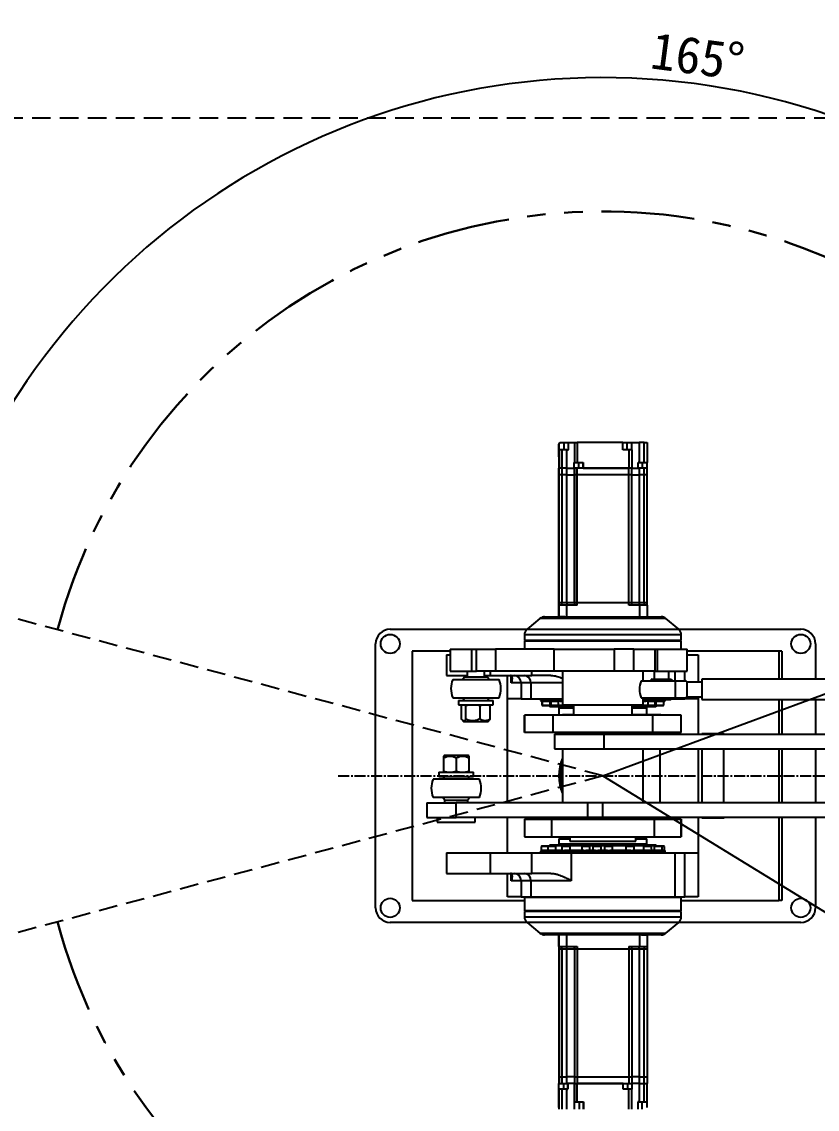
# Model space of a CAD drawing. Header units: millimetres. Extents: x 415 to 2018, y 500 to 823.
# Drawn here: x 504.7 to 558.9, y 537.7 to 611.9 of the extents above; entities that cross this region are included whole.
import ezdxf

# ---------------------------------------------------------------- set-up
doc = ezdxf.new("R2010")
doc.units = ezdxf.units.MM
doc.header["$PDSIZE"] = -1
for name, pattern in [('CENTER2', [1.125, 0.75, -0.125, 0.125, -0.125]), ('HIDDEN', [1.905, 1.27, -0.635]), ('PHANTOM', [12.7, 6.35, -1.27, 1.27, -1.27, 1.27, -1.27])]:
    doc.linetypes.add(name, pattern=pattern)
doc.layers.get('Defpoints').update_dxf_attribs({"lineweight": 18})
doc.dimstyles.new('ISO-25', dxfattribs={"dimtxt": 2.5, "dimasz": 2.5, "dimexe": 1.25, "dimexo": 0.625, "dimtad": 1, "dimtoh": 1, "dimlfac": 10, "dimtxsty": 'Standard', "dimcen": 2.5, "dimadec": 0, "dimazin": 0, "dimtfac": 1, "dimtmove": 0, "dimatfit": 3, "dimfxl": 1, "dimarcsym": 0})

# ---------------------------------------------------------------- blocks, each defined once
blk = doc.blocks.new('*X13')
at = {"color": 0, "linetype": 'CENTER2'}
blk.add_line((-38.082, 0), (20.119, 0), dxfattribs=at)
blk = doc.blocks.new('*D58')
at = {"color": 0, "lineweight": -2}
for p, q in [((642.529, 596.751), (625.722, 590.537)), ((652.946, 596.751), (642.529, 596.751)), ((623.377, 589.67), (625.722, 590.537)), ((544.308, 560.437), (623.377, 589.67)), ((621.033, 588.803), (618.688, 587.936))]:
    blk.add_line(p, q, dxfattribs=at)
at = {"color": 0}
blk.add_solid([(620.888, 589.194), (621.177, 588.413), (623.377, 589.67)], dxfattribs=at)
at = {"layer": 'Defpoints', "color": 0}
for p in [(623.377, 589.67), (544.308, 560.437)]:
    blk.add_point(p, dxfattribs=at)
at = {"color": 0, "insert": (648.362, 598.626), "char_height": 2.5, "attachment_point": 5}
blk.add_mtext('\\A1;R843', dxfattribs=at)
blk = doc.blocks.new('*D59')
at = {"color": 0, "lineweight": -2}
for p, q in [((544.308, 560.437), (577.126, 540.307)), ((574.995, 541.614), (572.864, 542.921)), ((577.126, 540.307), (579.257, 538.999)), ((601.051, 525.632), (579.257, 538.999)), ((611.467, 525.632), (601.051, 525.632))]:
    blk.add_line(p, q, dxfattribs=at)
at = {"color": 0}
blk.add_solid([(575.213, 541.969), (574.778, 541.259), (577.126, 540.307)], dxfattribs=at)
at = {"layer": 'Defpoints', "color": 0}
for p in [(544.308, 560.437), (577.126, 540.307)]:
    blk.add_point(p, dxfattribs=at)
at = {"color": 0, "insert": (606.884, 527.507), "char_height": 2.5, "attachment_point": 5}
blk.add_mtext('\\A1;R385', dxfattribs=at)
blk = doc.blocks.new('*D29')
at = {"color": 0, "lineweight": -2}
blk.add_line((585.085, 560.437), (593.18, 560.437), dxfattribs=at)
blk.add_arc((544.308, 560.437), 47.621, 3.00825, 161.99175, dxfattribs=at)
at = {"color": 0}
for points in [[(499.42, 575.041), (498.621, 575.277), (498.31, 572.762)], [(592.28, 562.947), (591.447, 562.925), (591.93, 560.437)]]:
    blk.add_solid(points, dxfattribs=at)
at = {"layer": 'Defpoints', "color": 0}
for p in [(571.623, 599.446), (459.536, 583.152), (526.258, 560.437), (544.308, 560.437), (584.46, 560.437)]:
    blk.add_point(p, dxfattribs=at)
at = {"color": 0, "insert": (550.769, 609.509), "char_height": 2.5, "width": 11.27525, "attachment_point": 5, "rotation": 352.5}
blk.add_mtext('\\A1;165°', dxfattribs=at)
blk = doc.blocks.new('*D30')
at = {"color": 0, "lineweight": -2}
blk.add_line((585.085, 560.437), (595.398, 560.437), dxfattribs=at)
blk.add_arc((544.308, 560.437), 49.839, 197.87432, 357.12568, dxfattribs=at)
at = {"color": 0}
for points in [[(593.669, 557.948), (594.502, 557.927), (594.148, 560.437)], [(496.475, 545.022), (497.274, 545.258), (496.167, 547.538)]]:
    blk.add_solid(points, dxfattribs=at)
at = {"layer": 'Defpoints', "color": 0}
for p in [(526.258, 560.437), (544.308, 560.437), (584.46, 560.437), (459.536, 537.722), (527.262, 513.603)]:
    blk.add_point(p, dxfattribs=at)
at = {"color": 0, "insert": (550.569, 512.883), "char_height": 2.5, "width": 11.27525, "attachment_point": 5, "rotation": 7.5}
blk.add_mtext('\\A1;165°', dxfattribs=at)

msp = doc.modelspace()

# ---------------------------------------------------------------- linework, layer by layer
at = {"linetype": 'HIDDEN'}
for p, q in [((463.4723, 605.3264), (634.9525, 605.3264)), ((544.3084, 560.4369), (459.5362, 583.1515)), ((544.3084, 560.4369), (459.5362, 537.7222))]:
    msp.add_line(p, q, dxfattribs=at)
at = {"color": 161, "linetype": 'Continuous', "lineweight": 25, "true_color": 0x67adff}
for p, q in [((541.2973, 583.0669), (541.2973, 581.8169)), ((541.2973, 583.0669), (541.2973, 581.8169)), ((541.3056, 583.0669), (541.2973, 583.0669)), ((541.3056, 582.1919), (541.3056, 583.0669)), ((541.3114, 583.0669), (541.3114, 582.1919)), ((541.317, 583.0669), (541.3114, 583.0669)), ((541.317, 582.6669), (541.317, 583.0669)), ((541.4114, 583.1669), (541.417, 583.1669)), ((541.417, 583.1669), (541.6524, 583.1669)), ((541.6524, 583.1669), (541.6524, 582.6669)), ((541.6524, 583.1669), (541.9543, 583.1669)), ((541.9543, 582.6669), (541.9543, 583.1669)), ((541.9543, 583.1669), (541.9565, 583.1669)), ((541.9565, 582.6669), (541.9565, 583.1669)), ((541.9565, 583.1669), (542.3641, 583.1669)), ((542.3641, 583.1669), (542.3641, 581.8169)), ((542.3641, 583.1669), (542.3662, 583.1669)), ((542.3662, 583.1669), (542.3662, 581.8169)), ((542.3662, 583.1669), (542.5675, 583.1669)), ((542.5675, 583.1669), (542.5675, 581.8169)), ((545.6602, 583.1669), (542.5675, 583.1669)), ((545.6602, 582.6669), (545.6602, 583.1669)), ((545.6602, 583.1669), (545.9562, 583.1669)), ((545.9562, 582.6669), (545.9562, 583.1669)), ((545.9562, 583.1669), (546.2926, 583.1669)), ((546.2926, 582.6669), (546.2926, 583.1669)), ((546.2926, 583.1669), (546.7808, 583.1669)), ((546.7808, 583.1669), (546.7808, 581.8169)), ((547.1208, 583.1669), (546.7808, 583.1669)), ((547.1208, 581.8169), (547.1208, 583.1669)), ((547.1208, 583.1669), (547.3195, 583.1669)), ((547.3195, 583.1669), (547.3195, 581.8169)), ((541.3197, 582.6669), (541.317, 582.6669)), ((541.3197, 582.6669), (541.3197, 581.4169)), ((541.5209, 582.6669), (541.3197, 582.6669)), ((541.5209, 582.6669), (541.5209, 581.4169)), ((541.8609, 582.6669), (541.5209, 582.6669)), ((541.8609, 581.4169), (541.8609, 582.6669)), ((541.8609, 582.6669), (541.9565, 582.6669)), ((546.0874, 582.6669), (545.6602, 582.6669)), ((546.0874, 582.6669), (546.0874, 581.4169)), ((546.2862, 582.6669), (546.0874, 582.6669)), ((546.2862, 582.6669), (546.2862, 581.4169)), ((546.2862, 582.6669), (546.2926, 582.6669)), ((541.2973, 581.8169), (541.2999, 581.8169)), ((541.2999, 581.8169), (541.2999, 581.4169)), ((541.3114, 582.1919), (541.3056, 582.1919)), ((542.3601, 581.4169), (542.3601, 581.8169)), ((542.3641, 581.8169), (542.3601, 581.8169)), ((542.3641, 581.8169), (542.3662, 581.8169)), ((542.3662, 581.8169), (542.5675, 581.8169)), ((542.5675, 581.8169), (542.9675, 581.8169)), ((542.6637, 581.4169), (542.6637, 581.8169)), ((542.9656, 581.4169), (542.9656, 581.8169)), ((542.9675, 581.8169), (542.9675, 581.4169)), ((546.7808, 581.8169), (546.7208, 581.8169)), ((546.7208, 581.4169), (546.7208, 581.8169)), ((546.7808, 581.8169), (547.1208, 581.8169)), ((547.017, 581.4169), (547.017, 581.8169)), ((547.1208, 581.8169), (547.3195, 581.8169)), ((547.317, 581.8169), (547.317, 581.4169)), ((541.2973, 580.9669), (541.2973, 581.4169)), ((541.3197, 581.4169), (541.2973, 581.4169)), ((541.2973, 572.2369), (541.2973, 580.9669)), ((541.3197, 580.9669), (541.2973, 580.9669)), ((541.2999, 581.4169), (541.3197, 581.4169)), ((541.3197, 580.9669), (541.3197, 581.4169)), ((541.5209, 581.4169), (541.3197, 581.4169)), ((541.3197, 572.2369), (541.3197, 580.9669)), ((541.5209, 580.9669), (541.3197, 580.9669)), ((541.5209, 581.4169), (541.5209, 580.9669)), ((541.8609, 581.4169), (541.5209, 581.4169)), ((541.5209, 580.9669), (541.5209, 572.2369)), ((541.8609, 580.9669), (541.5209, 580.9669)), ((541.8609, 580.9669), (541.8609, 581.4169)), ((541.8609, 581.4169), (542.3641, 581.4169)), ((541.8609, 581.4169), (542.3601, 581.4169)), ((541.8609, 572.2369), (541.8609, 580.9669)), ((541.8609, 580.9669), (542.3641, 580.9669)), ((542.3641, 581.4169), (542.3641, 580.9669)), ((542.3662, 581.4169), (542.3641, 581.4169)), ((542.3641, 580.9669), (542.3641, 572.2369)), ((542.3662, 580.9669), (542.3641, 580.9669)), ((542.3662, 580.9669), (542.3662, 581.4169)), ((542.5675, 581.4169), (542.3662, 581.4169)), ((542.3662, 572.2369), (542.3662, 580.9669)), ((542.5675, 580.9669), (542.3662, 580.9669)), ((542.5675, 580.9669), (542.5675, 581.4169)), ((546.0874, 581.4169), (542.5675, 581.4169)), ((542.5675, 572.2369), (542.5675, 580.9669)), ((546.0874, 580.9669), (542.5675, 580.9669)), ((542.9675, 581.4169), (546.0874, 581.4169)), ((546.0874, 580.9669), (546.0874, 581.4169)), ((546.2862, 581.4169), (546.0874, 581.4169)), ((546.0874, 572.2369), (546.0874, 580.9669)), ((546.2862, 580.9669), (546.0874, 580.9669)), ((546.2862, 580.9669), (546.2862, 581.4169)), ((546.2862, 581.4169), (546.7808, 581.4169)), ((546.2862, 581.4169), (546.7208, 581.4169)), ((546.2862, 572.2369), (546.2862, 580.9669)), ((546.2862, 580.9669), (546.7808, 580.9669)), ((546.7808, 581.4169), (546.7808, 580.9669)), ((547.1208, 581.4169), (546.7808, 581.4169)), ((546.7808, 580.9669), (546.7808, 572.2369)), ((547.1208, 580.9669), (546.7808, 580.9669)), ((547.1208, 580.9669), (547.1208, 581.4169)), ((547.3195, 581.4169), (547.1208, 581.4169)), ((547.1208, 572.2369), (547.1208, 580.9669)), ((547.3195, 580.9669), (547.1208, 580.9669)), ((547.3195, 580.9669), (547.3195, 581.4169)), ((547.3195, 572.2369), (547.3195, 580.9669)), ((541.2926, 572.0869), (541.2926, 571.2869)), ((541.2973, 572.0869), (541.2926, 572.0869)), ((541.3197, 572.2369), (541.2973, 572.2369)), ((541.2973, 572.0869), (541.2973, 572.2369)), ((541.5209, 572.2369), (541.3197, 572.2369)), ((541.3197, 572.0869), (541.3197, 572.2369)), ((541.3244, 572.0869), (541.3197, 572.0869)), ((541.3244, 571.2869), (541.3244, 572.0869)), ((541.8275, 572.0869), (541.3244, 572.0869)), ((541.8609, 572.2369), (541.5209, 572.2369)), ((541.5209, 572.0869), (541.5209, 572.2369)), ((541.8275, 572.0869), (541.8275, 571.2869)), ((542.5675, 572.0869), (541.8275, 572.0869)), ((542.3641, 572.2369), (541.8609, 572.2369)), ((541.8609, 572.2369), (541.8609, 572.0869)), ((542.3662, 572.2369), (542.3641, 572.2369)), ((542.3641, 572.2369), (542.3641, 572.0869)), ((542.5675, 572.2369), (542.3662, 572.2369)), ((542.3662, 572.2369), (542.3662, 572.0869)), ((546.0874, 572.2369), (542.5675, 572.2369)), ((542.5675, 572.0869), (542.5675, 572.2369)), ((546.2862, 572.2369), (546.0874, 572.2369)), ((546.0874, 572.0869), (546.0874, 572.2369)), ((546.8274, 572.0869), (546.0874, 572.0869)), ((546.7808, 572.2369), (546.2862, 572.2369)), ((546.2862, 572.0869), (546.2862, 572.2369)), ((547.1208, 572.2369), (546.7808, 572.2369)), ((546.7808, 572.2369), (546.7808, 572.0869)), ((546.8274, 571.2869), (546.8274, 572.0869)), ((547.3242, 572.0869), (546.8274, 572.0869)), ((547.3195, 572.2369), (547.1208, 572.2369)), ((547.1208, 572.2369), (547.1208, 572.0869)), ((547.3195, 572.0869), (547.3195, 572.2369)), ((547.3242, 572.0869), (547.3242, 571.2869)), ((540.0194, 571.171), (539.1383, 570.4368)), ((548.5975, 571.171), (540.0194, 571.171)), ((540.3395, 571.2869), (541.3382, 571.2869)), ((541.7138, 571.2869), (541.3382, 571.2869)), ((541.7138, 571.2869), (546.941, 571.2869)), ((546.941, 571.2869), (547.3119, 571.2869)), ((547.3119, 571.2869), (548.2764, 571.2869)), ((548.2764, 571.2869), (548.2774, 571.2869)), ((549.4785, 570.4368), (548.5975, 571.171)), ((529.8084, 570.4369), (539.1384, 570.4369)), ((539.1383, 570.4368), (549.4785, 570.4368)), ((549.4784, 570.4369), (557.8084, 570.4369)), ((538.9584, 570.0527), (538.9584, 569.6869)), ((549.6584, 570.0527), (538.9584, 570.0527)), ((539.0084, 569.6869), (538.9584, 569.6369)), ((538.9584, 569.6869), (549.657, 569.6869)), ((549.6584, 569.6369), (549.6084, 569.6869)), ((549.657, 569.6869), (549.6584, 569.6869)), ((549.6584, 569.6869), (549.6584, 570.0527)), ((528.8084, 551.4369), (528.8084, 569.4369)), ((531.3084, 568.9369), (531.3084, 551.9369)), ((533.8982, 568.9369), (531.3084, 568.9369)), ((533.8982, 569.0869), (533.8982, 567.5869)), ((533.8982, 569.0869), (535.3847, 569.0869)), ((535.3847, 567.5869), (535.3847, 569.0869)), ((535.3847, 569.0869), (535.6936, 569.0869)), ((535.6936, 567.5869), (535.6936, 569.0869)), ((535.6936, 569.0869), (536.9948, 569.0869)), ((536.9948, 569.0869), (536.9948, 567.5869)), ((540.9783, 569.0869), (536.9948, 569.0869)), ((538.9584, 569.6369), (538.9584, 569.0869)), ((538.9584, 569.6369), (549.5604, 569.6369)), ((540.9783, 567.5869), (540.9783, 569.0869)), ((540.9783, 569.0869), (545.0764, 569.0869)), ((545.0764, 569.0869), (545.0764, 567.5869)), ((546.4163, 569.0869), (545.0764, 569.0869)), ((546.4163, 567.5869), (546.4163, 569.0869)), ((546.4163, 569.0869), (547.8472, 569.0869)), ((547.8472, 569.0869), (547.8472, 567.5869)), ((547.8472, 569.0869), (548.0449, 569.0869)), ((548.0449, 567.5869), (548.0449, 569.0869)), ((548.0449, 569.0869), (550.0584, 569.0869)), ((549.5604, 569.6369), (549.6584, 569.6369)), ((549.6584, 569.0869), (549.6584, 569.6369)), ((550.0584, 567.5869), (550.0584, 569.0869)), ((556.3084, 568.9369), (550.0584, 568.9369)), ((556.5084, 568.9369), (556.3084, 568.9369)), ((556.3084, 568.9369), (556.3084, 567.0369)), ((556.5084, 568.9369), (556.5084, 567.0369)), ((558.8084, 569.4369), (558.8084, 567.0369)), ((533.6482, 568.6869), (533.6482, 567.2869)), ((533.6482, 568.6869), (533.8982, 568.6869)), ((550.0584, 568.6869), (550.8084, 568.6869)), ((550.8084, 568.6869), (550.8084, 566.8369)), ((533.8982, 567.5869), (535.3847, 567.5869)), ((535.0482, 567.5869), (535.0482, 567.1869)), ((535.3847, 567.5869), (535.6936, 567.5869)), ((536.9948, 567.5869), (535.6936, 567.5869)), ((536.2482, 567.1869), (536.2482, 567.5869)), ((536.6482, 567.2869), (536.6482, 567.5869)), ((540.9783, 567.5869), (536.9948, 567.5869)), ((539.4629, 567.2869), (539.4629, 567.5869)), ((545.0764, 567.5869), (540.9783, 567.5869)), ((541.5584, 567.5869), (541.5584, 565.2869)), ((546.4163, 567.5869), (545.0764, 567.5869)), ((547.8472, 567.5869), (546.4163, 567.5869)), ((547.0584, 566.9119), (547.0584, 567.5869)), ((547.8084, 567.5869), (547.8084, 567.0369)), ((547.8472, 567.5869), (548.0449, 567.5869)), ((548.0449, 567.5869), (550.0584, 567.5869)), ((548.8084, 567.0369), (548.8084, 567.5869)), ((549.2127, 567.5869), (549.2127, 566.9119)), ((549.8905, 566.9119), (549.8905, 567.5869)), ((533.6482, 567.2869), (535.0482, 567.2869)), ((534.0672, 567.0119), (537.2291, 567.0119)), ((534.8782, 567.1869), (536.4182, 567.1869)), ((536.2482, 567.2869), (536.6482, 567.2869)), ((536.6482, 567.2869), (539.4629, 567.2869)), ((537.8084, 565.6869), (537.8084, 567.2869)), ((538.0633, 566.7869), (538.0633, 567.2705)), ((538.7264, 566.7869), (538.0633, 566.7869)), ((539.4042, 566.7869), (538.7264, 566.7869)), ((538.7264, 566.7869), (538.7264, 565.6869)), ((539.4042, 566.7869), (539.4042, 565.6869)), ((541.5584, 566.7869), (539.4042, 566.7869)), ((540.7579, 567.2869), (539.4629, 567.2869)), ((546.923, 566.9119), (549.271, 566.9119)), ((547.6634, 567.0369), (548.9534, 567.0369)), ((549.271, 565.7619), (549.271, 566.9119)), ((550.0484, 566.8369), (549.9588, 566.9119)), ((551.0684, 566.8369), (550.0484, 566.8369)), ((550.0484, 565.8369), (550.0484, 566.8369)), ((586.0684, 567.0369), (551.0684, 567.0369)), ((551.0684, 567.0369), (551.0684, 566.4689)), ((551.0684, 566.4689), (551.0684, 565.6369)), ((534.0672, 565.7619), (537.2291, 565.7619)), ((534.4632, 565.5869), (534.4632, 565.2869)), ((534.4632, 565.5869), (534.8782, 565.5869)), ((534.4632, 565.2869), (536.8332, 565.2869)), ((534.674, 565.2283), (534.7433, 565.2829)), ((534.674, 564.3184), (534.674, 565.2283)), ((534.8782, 565.5869), (536.4182, 565.5869)), ((534.8856, 565.2869), (534.9599, 565.2283)), ((534.9599, 565.2283), (535.2133, 565.2869)), ((534.9599, 564.3184), (534.9599, 565.2283)), ((535.6808, 565.2869), (535.9341, 565.2283)), ((535.9341, 565.2283), (536.1131, 565.2869)), ((535.9341, 564.3184), (535.9341, 565.2283)), ((536.4182, 565.5869), (536.8332, 565.5869)), ((536.4434, 565.2869), (536.6224, 565.2283)), ((536.5532, 565.284), (536.5482, 565.2869)), ((536.6224, 565.2283), (536.5531, 565.2829)), ((536.6224, 564.3184), (536.6224, 565.2283)), ((536.8332, 565.2869), (536.8332, 565.5869)), ((537.8084, 558.5869), (537.8084, 565.6869)), ((538.7264, 565.6869), (537.8084, 565.6869)), ((538.7264, 565.6869), (539.4042, 565.6869)), ((539.4042, 565.6869), (541.5584, 565.6869)), ((540.0584, 565.6869), (540.0584, 565.5719)), ((540.0584, 565.5719), (540.0934, 565.5369)), ((540.0584, 565.5719), (541.5584, 565.5719)), ((540.0934, 565.5369), (540.1638, 565.5369)), ((540.1558, 565.5369), (540.1558, 565.2569)), ((540.1558, 565.2569), (540.1758, 565.2369)), ((540.1558, 565.2569), (540.163, 565.2569)), ((540.163, 565.5369), (540.163, 565.2569)), ((540.1941, 565.5369), (540.163, 565.5369)), ((540.163, 565.2569), (540.183, 565.2369)), ((540.163, 565.2569), (540.7079, 565.2569)), ((540.1758, 565.2369), (540.183, 565.2369)), ((540.183, 565.2369), (540.6883, 565.2369)), ((540.1941, 565.5369), (540.7728, 565.5369)), ((540.6584, 565.2369), (540.6584, 565.1869)), ((540.6883, 565.2369), (540.693, 565.2369)), ((540.693, 565.2369), (540.713, 565.2569)), ((540.7079, 565.2569), (540.713, 565.2569)), ((540.713, 565.2569), (540.713, 565.5369)), ((540.7594, 565.5169), (540.713, 565.5169)), ((540.7594, 565.5369), (540.7594, 565.2569)), ((540.7594, 565.2569), (540.7794, 565.2369)), ((540.7594, 565.2569), (541.2534, 565.2569)), ((540.8578, 565.5369), (540.7728, 565.5369)), ((540.7794, 565.2369), (541.2734, 565.2369)), ((540.8578, 565.5369), (541.2885, 565.5369)), ((541.2534, 565.5369), (541.2534, 565.2569)), ((541.2534, 565.2569), (541.2734, 565.2369)), ((541.2534, 565.2569), (541.7984, 565.2569)), ((541.2734, 565.2369), (541.7787, 565.2369)), ((541.3963, 565.5369), (541.2885, 565.5369)), ((541.3963, 565.5369), (541.5584, 565.5369)), ((541.5584, 565.2869), (547.0584, 565.2869)), ((541.7787, 565.2369), (541.7834, 565.2369)), ((541.7834, 565.2369), (541.8034, 565.2569)), ((541.7984, 565.2569), (541.8034, 565.2569)), ((541.8034, 565.2569), (541.8034, 565.2869)), ((541.8543, 565.2869), (541.8543, 565.2569)), ((541.8543, 565.2569), (541.8743, 565.2369)), ((541.8543, 565.2569), (542.3084, 565.2569)), ((541.8743, 565.2369), (542.3084, 565.2369)), ((542.3084, 565.2869), (542.3084, 564.5869)), ((546.3084, 564.5869), (546.3084, 565.2869)), ((546.3084, 565.2569), (546.7882, 565.2569)), ((546.3084, 565.2369), (546.7686, 565.2369)), ((546.7686, 565.2369), (546.7732, 565.2369)), ((546.7732, 565.2369), (546.7932, 565.2569)), ((546.7882, 565.2569), (546.7932, 565.2569)), ((546.7932, 565.2569), (546.7932, 565.2869)), ((546.8395, 565.2869), (546.8395, 565.2569)), ((546.8395, 565.2569), (546.8595, 565.2369)), ((546.8395, 565.2569), (547.3845, 565.2569)), ((546.8595, 565.2369), (547.3648, 565.2369)), ((546.923, 565.7619), (549.271, 565.7619)), ((547.0584, 565.2869), (547.0584, 565.7619)), ((547.0584, 565.6869), (547.6076, 565.6869)), ((547.0584, 565.5719), (548.4806, 565.5719)), ((547.0584, 565.5369), (547.2488, 565.5369)), ((547.3557, 565.5369), (547.2488, 565.5369)), ((547.3557, 565.5369), (547.7815, 565.5369)), ((547.3648, 565.2369), (547.3695, 565.2369)), ((547.3695, 565.2369), (547.3895, 565.2569)), ((547.3695, 565.2369), (547.8533, 565.2369)), ((547.3845, 565.2569), (547.3895, 565.2569)), ((547.3895, 565.2569), (547.3895, 565.5369)), ((547.3895, 565.2569), (547.8729, 565.2569)), ((547.6634, 565.6369), (548.9534, 565.6369)), ((547.8653, 565.5369), (547.7815, 565.5369)), ((547.8533, 565.2369), (547.8579, 565.2369)), ((547.8579, 565.2369), (547.8779, 565.2569)), ((547.8653, 565.5369), (548.4311, 565.5369)), ((547.8729, 565.2569), (547.8779, 565.2569)), ((547.8779, 565.2569), (547.8779, 565.5369)), ((547.8916, 565.5169), (547.8779, 565.5169)), ((547.9111, 565.5169), (547.8916, 565.5169)), ((547.9111, 565.5369), (547.9111, 565.2569)), ((547.9111, 565.2569), (547.9311, 565.2369)), ((547.9111, 565.2569), (548.4561, 565.2569)), ((547.9311, 565.2369), (548.4364, 565.2369)), ((547.9584, 565.1869), (547.9584, 565.2369)), ((548.4611, 565.5369), (548.4311, 565.5369)), ((548.4364, 565.2369), (548.4411, 565.2369)), ((548.4411, 565.2369), (548.4611, 565.2569)), ((548.4561, 565.2569), (548.4611, 565.2569)), ((548.46, 565.5369), (548.5234, 565.5369)), ((548.4611, 565.2569), (548.4611, 565.5369)), ((548.4806, 565.5719), (548.5584, 565.5719)), ((548.5234, 565.5369), (548.5584, 565.5719)), ((548.5584, 565.5719), (548.5584, 565.6369)), ((549.0093, 565.6869), (549.2127, 565.6869)), ((549.2127, 565.7619), (549.2127, 565.6869)), ((549.2127, 565.6869), (549.8905, 565.6869)), ((549.8905, 565.6869), (549.8905, 565.7619)), ((550.8084, 565.6869), (549.8905, 565.6869)), ((549.9588, 565.7619), (550.0484, 565.8369)), ((550.0484, 565.8369), (551.0684, 565.8369)), ((550.8084, 565.8369), (550.8084, 565.6869)), ((550.8084, 565.6869), (550.8084, 563.2869)), ((551.0684, 565.6369), (586.0684, 565.6369)), ((556.3084, 565.6369), (556.3084, 563.2869)), ((556.5084, 565.6369), (556.5084, 563.2869)), ((558.8084, 565.6369), (558.8084, 563.2869)), ((538.9584, 564.5869), (538.9584, 563.3869)), ((538.9648, 564.5869), (538.9584, 564.5869)), ((538.9648, 563.3869), (538.9648, 564.5869)), ((540.9084, 564.5869), (538.9648, 564.5869)), ((540.6584, 565.1869), (540.7084, 565.1369)), ((542.3084, 565.1869), (540.6584, 565.1869)), ((542.3084, 565.1369), (540.7084, 565.1369)), ((540.9084, 563.3869), (540.9084, 564.5869)), ((547.7084, 564.5869), (540.9084, 564.5869)), ((541.3084, 565.0869), (541.3084, 564.5869)), ((541.3084, 565.0869), (542.3084, 565.0869)), ((541.4084, 565.1369), (541.4584, 565.0869)), ((541.5474, 564.6119), (541.5474, 564.5869)), ((541.5474, 564.6119), (542.3084, 564.6119)), ((541.6905, 565.0869), (541.6885, 565.0869)), ((547.8916, 565.1869), (546.3084, 565.1869)), ((547.9084, 565.1369), (546.3084, 565.1369)), ((546.3084, 565.0869), (547.3084, 565.0869)), ((546.3474, 564.6119), (546.3474, 564.5869)), ((546.3474, 564.6119), (548.2591, 564.6119)), ((546.9263, 565.0869), (546.9283, 565.0869)), ((547.1584, 565.0869), (547.2084, 565.1369)), ((547.3084, 564.6119), (547.3084, 565.0869)), ((547.7084, 563.3869), (547.7084, 564.5869)), ((549.6521, 564.5869), (547.7084, 564.5869)), ((547.9584, 565.1869), (547.8916, 565.1869)), ((547.9084, 565.1369), (547.9584, 565.1869)), ((548.2591, 564.6119), (548.2694, 564.6119)), ((548.2694, 564.5869), (548.2694, 564.6119)), ((549.6521, 563.3869), (549.6521, 564.5869)), ((549.6584, 564.5869), (549.6521, 564.5869)), ((549.6584, 563.3869), (549.6584, 564.5869)), ((534.7432, 564.2219), (534.8382, 564.1269)), ((536.4582, 564.1269), (534.8382, 564.1269)), ((536.4582, 564.1269), (536.5532, 564.2219)), ((538.9648, 563.3869), (538.9584, 563.3869)), ((540.9084, 563.3869), (538.9648, 563.3869)), ((547.7084, 563.3869), (540.9084, 563.3869)), ((541.0084, 563.2869), (541.0084, 562.2869)), ((541.0084, 563.2869), (544.3745, 563.2869)), ((541.6084, 563.3869), (541.6084, 563.2869)), ((542.3084, 563.3869), (542.3084, 563.2869)), ((544.3745, 563.2869), (544.3745, 562.2869)), ((544.3745, 563.2869), (584.3084, 563.2869)), ((546.3084, 563.2869), (546.3084, 563.3869)), ((546.4084, 563.3869), (546.4084, 563.2869)), ((549.6521, 563.3869), (547.7084, 563.3869)), ((548.2084, 563.2869), (548.2084, 563.3869)), ((549.6584, 563.3869), (549.6521, 563.3869)), ((551.0464, 563.3179), (551.0464, 563.2869)), ((551.0464, 563.3179), (552.5704, 563.3179)), ((552.5704, 563.2869), (552.5704, 563.3179)), ((541.0084, 562.2869), (544.3745, 562.2869)), ((541.5584, 562.2869), (541.5584, 558.5869)), ((544.3745, 562.2869), (584.3084, 562.2869)), ((547.0584, 558.5869), (547.0584, 562.2869)), ((548.2084, 558.5869), (548.2084, 562.2869)), ((550.8084, 562.2869), (550.8084, 558.5869)), ((551.0584, 562.2869), (551.0584, 558.5869)), ((552.5584, 558.5869), (552.5584, 562.2869)), ((556.3084, 562.2869), (556.3084, 558.5869)), ((556.5084, 562.2869), (556.5084, 558.5869)), ((558.8084, 562.2869), (558.8084, 558.5869)), ((533.4984, 561.8469), (533.4411, 561.7896)), ((533.4411, 561.788), (533.4411, 561.6554)), ((533.4411, 561.6554), (533.4411, 560.7455)), ((533.4984, 561.8469), (535.1184, 561.8469)), ((534.3084, 561.6554), (534.3084, 560.7455)), ((535.1758, 561.7896), (535.1184, 561.8469)), ((535.1758, 561.788), (535.1758, 561.6554)), ((535.1758, 561.6554), (535.1758, 560.7455)), ((535.8894, 560.2119), (532.7275, 560.2119)), ((533.1234, 560.6869), (533.1234, 560.3869)), ((533.1234, 560.6869), (535.4934, 560.6869)), ((533.1234, 560.3869), (535.4934, 560.3869)), ((533.6667, 560.6869), (533.4411, 560.7455)), ((533.4411, 560.7455), (533.4411, 560.6869)), ((534.3084, 560.7455), (534.0829, 560.6869)), ((534.534, 560.6869), (534.3084, 560.7455)), ((535.1758, 560.7455), (534.9502, 560.6869)), ((535.1758, 560.6869), (535.1758, 560.7455)), ((535.4934, 560.3869), (535.4934, 560.6869)), ((532.3084, 558.5869), (532.3084, 557.5869)), ((532.3084, 558.5869), (534.3084, 558.5869)), ((535.8894, 558.9619), (532.7275, 558.9619)), ((533.5084, 558.7869), (533.5084, 558.5869)), ((533.5084, 558.7869), (535.1084, 558.7869)), ((534.3084, 557.5869), (534.3084, 558.5869)), ((543.2815, 558.5869), (534.3084, 558.5869)), ((535.1084, 558.5869), (535.1084, 558.7869)), ((543.2815, 557.5869), (543.2815, 558.5869)), ((544.3084, 558.5869), (543.2815, 558.5869)), ((544.3084, 557.5869), (544.3084, 558.5869)), ((584.3709, 558.5869), (544.3084, 558.5869)), ((532.3084, 557.5869), (534.3084, 557.5869)), ((533.0084, 557.5869), (533.0084, 557.2869)), ((533.0084, 557.2869), (535.6084, 557.2869)), ((543.2815, 557.5869), (534.3084, 557.5869)), ((535.6084, 557.2869), (535.6084, 557.5869)), ((537.8084, 555.1869), (537.8084, 557.5869)), ((538.9584, 557.4869), (538.9584, 556.2869)), ((538.9584, 557.4869), (538.9642, 557.4869)), ((538.9642, 557.4869), (538.9642, 556.2869)), ((538.9642, 557.4869), (540.8084, 557.4869)), ((540.8084, 557.4869), (540.8084, 556.2869)), ((540.8084, 557.4869), (547.8084, 557.4869)), ((541.0584, 557.5869), (541.0584, 557.4869)), ((541.6084, 557.5869), (541.6084, 557.4869)), ((542.0584, 557.5869), (542.0584, 557.4869)), ((544.3084, 557.5869), (543.2815, 557.5869)), ((584.3709, 557.5869), (544.3084, 557.5869)), ((546.5584, 557.4869), (546.5584, 557.5869)), ((547.8084, 557.4869), (547.8084, 556.2869)), ((547.8084, 557.4869), (549.6527, 557.4869)), ((548.2084, 557.4869), (548.2084, 557.5869)), ((549.6527, 557.4869), (549.6527, 556.2869)), ((549.6527, 557.4869), (549.6584, 557.4869)), ((549.6584, 556.2869), (549.6584, 557.4869)), ((550.8084, 557.5869), (550.8084, 555.1869)), ((551.0464, 557.5869), (551.0464, 557.5559)), ((551.0497, 557.5559), (551.0464, 557.5559)), ((552.5704, 557.5559), (551.0497, 557.5559)), ((552.5704, 557.5559), (552.5704, 557.5869)), ((556.3084, 557.5869), (556.3084, 551.9369)), ((556.5084, 557.5869), (556.5084, 551.9369)), ((558.8084, 557.5869), (558.8084, 551.4369)), ((538.9584, 556.2869), (538.9642, 556.2869)), ((538.9642, 556.2869), (540.8084, 556.2869)), ((540.1214, 555.6369), (540.1014, 555.6169)), ((540.1014, 555.6169), (540.1014, 555.3369)), ((540.2014, 555.6169), (540.1014, 555.6169)), ((540.2141, 555.6369), (540.1214, 555.6369)), ((540.5447, 555.6169), (540.2014, 555.6169)), ((540.5647, 555.6369), (540.2141, 555.6369)), ((540.5647, 555.6369), (540.5447, 555.6169)), ((540.5447, 555.6169), (540.5447, 555.3369)), ((540.6447, 555.6169), (540.5447, 555.6169)), ((540.6574, 555.6369), (540.5647, 555.6369)), ((541.0947, 555.6169), (540.6447, 555.6169)), ((541.0747, 555.6369), (540.6574, 555.6369)), ((540.7084, 555.7369), (540.6584, 555.6869)), ((540.6584, 555.6869), (540.6584, 555.6369)), ((540.6584, 555.6869), (541.9851, 555.6869)), ((540.7084, 555.7369), (547.9084, 555.7369)), ((540.8084, 556.2869), (547.8084, 556.2869)), ((541.0947, 555.6169), (541.0747, 555.6369)), ((541.0947, 555.3369), (541.0947, 555.6169)), ((541.3084, 556.1369), (541.3084, 555.7869)), ((541.3084, 556.1369), (542.0584, 556.1369)), ((544.6834, 555.7869), (541.3084, 555.7869)), ((541.4584, 555.7869), (541.4084, 555.7369)), ((541.4584, 556.2869), (541.4584, 556.1369)), ((541.5392, 555.6369), (541.5192, 555.6169)), ((541.5192, 555.6169), (541.5192, 555.3369)), ((541.6191, 555.6169), (541.5192, 555.6169)), ((541.6318, 555.6369), (541.5392, 555.6369)), ((541.5474, 556.2869), (541.5474, 556.2619)), ((542.0584, 556.2619), (541.5474, 556.2619)), ((542.0692, 555.6169), (541.6191, 555.6169)), ((542.0492, 555.6369), (541.6318, 555.6369)), ((541.9851, 555.6869), (547.9584, 555.6869)), ((542.0692, 555.6169), (542.0492, 555.6369)), ((542.0584, 556.2869), (542.0584, 555.9869)), ((542.0584, 555.9869), (546.5584, 555.9869)), ((542.0692, 555.3369), (542.0692, 555.6169)), ((542.8964, 555.6369), (542.8764, 555.6169)), ((542.8764, 555.6169), (542.8764, 555.3369)), ((542.9763, 555.6169), (542.8764, 555.6169)), ((542.9891, 555.6369), (542.8964, 555.6369)), ((543.4264, 555.6169), (542.9763, 555.6169)), ((543.4064, 555.6369), (542.9891, 555.6369)), ((543.4264, 555.6169), (543.4064, 555.6369)), ((543.4264, 555.3369), (543.4264, 555.6169)), ((543.6554, 555.6369), (543.6354, 555.6169)), ((543.6354, 555.6169), (543.6354, 555.3369)), ((543.7354, 555.6169), (543.6354, 555.6169)), ((543.7481, 555.6369), (543.6554, 555.6369)), ((544.1854, 555.6169), (543.7354, 555.6169)), ((544.1654, 555.6369), (543.7481, 555.6369)), ((544.1854, 555.6169), (544.1654, 555.6369)), ((544.1854, 555.3369), (544.1854, 555.6169)), ((544.4297, 555.6369), (544.4097, 555.6169)), ((544.4097, 555.6169), (544.4097, 555.3369)), ((544.5097, 555.6169), (544.4097, 555.6169)), ((544.5224, 555.6369), (544.4297, 555.6369)), ((544.9597, 555.6169), (544.5097, 555.6169)), ((544.9397, 555.6369), (544.5224, 555.6369)), ((547.3084, 555.7869), (544.6834, 555.7869)), ((544.9597, 555.6169), (544.9397, 555.6369)), ((544.9597, 555.3369), (544.9597, 555.6169)), ((545.9058, 555.6369), (545.8858, 555.6169)), ((545.8858, 555.6169), (545.8858, 555.3369)), ((545.9858, 555.6169), (545.8858, 555.6169)), ((545.9985, 555.6369), (545.9058, 555.6369)), ((546.4358, 555.6169), (545.9858, 555.6169)), ((546.4158, 555.6369), (545.9985, 555.6369)), ((546.4358, 555.6169), (546.4158, 555.6369)), ((546.4358, 555.3369), (546.4358, 555.6169)), ((546.5584, 555.9869), (546.5584, 556.2869)), ((548.2694, 556.2619), (546.5584, 556.2619)), ((546.5584, 556.1369), (547.3084, 556.1369)), ((547.0999, 555.6369), (547.0799, 555.6169)), ((547.0799, 555.6169), (547.0799, 555.3369)), ((547.1798, 555.6169), (547.0799, 555.6169)), ((547.1926, 555.6369), (547.0999, 555.6369)), ((547.1584, 556.1369), (547.1584, 556.2619)), ((547.2084, 555.7369), (547.1584, 555.7869)), ((547.6299, 555.6169), (547.1798, 555.6169)), ((547.6099, 555.6369), (547.1926, 555.6369)), ((547.3084, 555.7869), (547.3084, 556.1369)), ((547.6299, 555.6169), (547.6099, 555.6369)), ((547.6299, 555.3369), (547.6299, 555.6169)), ((547.8084, 556.2869), (549.6527, 556.2869)), ((547.8302, 555.6369), (547.8102, 555.6169)), ((547.8102, 555.6169), (547.8102, 555.3369)), ((547.9101, 555.6169), (547.8102, 555.6169)), ((547.9229, 555.6369), (547.8302, 555.6369)), ((547.9584, 555.6869), (547.9084, 555.7369)), ((548.3602, 555.6169), (547.9101, 555.6169)), ((548.3402, 555.6369), (547.9229, 555.6369)), ((547.9584, 555.6369), (547.9584, 555.6869)), ((548.2694, 556.2619), (548.2694, 556.2869)), ((548.3602, 555.6169), (548.3402, 555.6369)), ((548.4933, 555.6369), (548.3402, 555.6369)), ((548.3602, 555.3369), (548.3602, 555.6169)), ((548.5133, 555.6169), (548.3602, 555.6169)), ((548.5133, 555.6169), (548.4933, 555.6369)), ((548.4955, 555.6369), (548.4933, 555.6369)), ((548.5155, 555.6169), (548.4955, 555.6369)), ((548.5133, 555.3369), (548.5133, 555.6169)), ((548.5155, 555.6169), (548.5133, 555.6169)), ((548.5155, 555.3369), (548.5155, 555.6169)), ((549.6527, 556.2869), (549.6584, 556.2869)), ((533.6482, 555.1869), (533.6482, 553.7869)), ((533.6482, 555.1869), (536.6482, 555.1869)), ((536.6482, 553.7869), (536.6482, 555.1869)), ((536.6482, 555.1869), (539.4629, 555.1869)), ((539.4629, 553.7869), (539.4629, 555.1869)), ((539.4629, 555.1869), (542.1578, 555.1869)), ((540.0934, 555.3369), (540.0584, 555.3019)), ((540.0584, 555.3019), (540.0584, 555.1869)), ((541.6032, 555.3019), (540.0584, 555.3019)), ((540.1014, 555.3369), (540.0934, 555.3369)), ((540.1014, 555.3369), (540.1205, 555.3369)), ((540.5507, 555.3369), (540.1205, 555.3369)), ((540.5507, 555.3369), (540.6219, 555.3369)), ((541.5674, 555.3369), (540.6219, 555.3369)), ((541.0947, 555.3569), (541.5192, 555.3569)), ((541.5674, 555.3369), (541.6845, 555.3369)), ((548.5584, 555.3019), (541.6032, 555.3019)), ((543.0014, 555.3369), (541.6845, 555.3369)), ((542.0692, 555.3569), (542.8764, 555.3569)), ((542.1578, 555.1869), (542.1578, 553.2869)), ((542.1578, 555.1869), (549.2127, 555.1869)), ((543.0014, 555.3369), (543.1465, 555.3369)), ((543.8082, 555.3369), (543.1465, 555.3369)), ((543.4264, 555.3569), (543.6354, 555.3569)), ((543.8082, 555.3369), (543.9593, 555.3369)), ((544.6344, 555.3369), (543.9593, 555.3369)), ((544.1854, 555.3569), (544.4097, 555.3569)), ((544.6344, 555.3369), (544.7855, 555.3369)), ((546.2177, 555.3369), (544.7855, 555.3369)), ((544.9597, 555.3569), (545.8858, 555.3569)), ((546.2177, 555.3369), (546.3518, 555.3369)), ((547.5104, 555.3369), (546.3518, 555.3369)), ((546.4358, 555.3569), (547.0799, 555.3569)), ((547.5104, 555.3369), (547.6071, 555.3369)), ((548.3157, 555.3369), (547.6071, 555.3369)), ((547.6299, 555.3569), (547.8102, 555.3569)), ((548.3157, 555.3369), (548.3601, 555.3369)), ((548.4937, 555.3369), (548.3601, 555.3369)), ((548.4937, 555.3369), (548.5133, 555.3369)), ((548.5234, 555.3369), (548.5133, 555.3369)), ((548.5584, 555.3019), (548.5234, 555.3369)), ((548.5584, 555.1869), (548.5584, 555.3019)), ((549.2127, 555.1869), (549.2127, 552.1869)), ((549.2127, 555.1869), (549.8905, 555.1869)), ((549.8905, 552.1869), (549.8905, 555.1869)), ((549.8905, 555.1869), (550.8084, 555.1869)), ((550.8084, 555.1869), (550.8084, 552.1869)), ((533.6482, 553.7869), (536.6482, 553.7869)), ((536.6482, 553.7869), (539.4629, 553.7869)), ((537.8084, 552.1869), (537.8084, 553.7869)), ((538.0633, 553.2869), (538.0633, 553.7705)), ((540.7579, 553.7869), (539.4629, 553.7869)), ((538.7264, 553.2869), (538.0633, 553.2869)), ((539.4042, 553.2869), (538.7264, 553.2869)), ((538.7264, 553.2869), (538.7264, 552.1869)), ((539.4042, 553.2869), (539.4042, 552.1869)), ((542.1578, 553.2869), (539.4042, 553.2869)), ((531.3084, 551.9369), (538.9584, 551.9369)), ((538.7264, 552.1869), (537.8084, 552.1869)), ((538.7264, 552.1869), (539.4042, 552.1869)), ((539.0084, 552.1869), (538.9584, 552.1369)), ((538.9584, 552.1369), (538.9584, 551.2369)), ((540.903, 552.1369), (538.9584, 552.1369)), ((539.4042, 552.1869), (549.2127, 552.1869)), ((549.6584, 552.1369), (540.903, 552.1369)), ((549.2127, 552.1869), (549.8905, 552.1869)), ((549.6584, 552.1369), (549.6084, 552.1869)), ((549.6584, 551.2369), (549.6584, 552.1369)), ((549.6584, 551.9369), (556.3084, 551.9369)), ((550.8084, 552.1869), (549.8905, 552.1869)), ((556.5084, 551.9369), (556.3084, 551.9369)), ((538.9584, 551.2369), (539.0084, 551.1869)), ((540.903, 551.2369), (538.9584, 551.2369)), ((538.9584, 551.1869), (538.9584, 550.8211)), ((549.6584, 551.1869), (538.9584, 551.1869)), ((540.4398, 551.1869), (540.4385, 551.1869)), ((549.6584, 551.2369), (540.903, 551.2369)), ((549.6084, 551.1869), (549.6584, 551.2369)), ((549.6584, 550.8211), (549.6584, 551.1869)), ((539.1384, 550.4369), (529.8084, 550.4369)), ((538.9584, 550.8211), (549.6584, 550.8211)), ((539.1383, 550.437), (540.0194, 549.7028)), ((549.4592, 550.437), (539.1383, 550.437)), ((548.5975, 549.7028), (549.4785, 550.437)), ((549.4785, 550.437), (549.4592, 550.437)), ((557.8084, 550.4369), (549.4784, 550.4369)), ((540.0194, 549.7028), (548.5975, 549.7028)), ((541.3382, 549.5869), (540.3395, 549.5869)), ((541.2926, 549.5869), (541.2926, 548.7869)), ((541.3244, 548.7869), (541.3244, 549.5869)), ((541.7138, 549.5869), (541.3382, 549.5869)), ((546.941, 549.5869), (541.7138, 549.5869)), ((541.8275, 549.5869), (541.8275, 548.7869)), ((546.8274, 548.7869), (546.8274, 549.5869)), ((546.941, 549.5869), (547.3119, 549.5869)), ((548.2774, 549.5869), (547.3119, 549.5869)), ((547.3242, 549.5869), (547.3242, 548.7869)), ((541.2926, 548.7869), (541.2973, 548.7869)), ((541.2973, 548.7869), (541.2973, 548.6369)), ((541.2973, 548.6369), (541.2973, 539.9069)), ((541.2973, 548.6369), (541.3197, 548.6369)), ((541.3197, 548.7869), (541.3197, 548.6369)), ((541.3197, 548.7869), (541.3244, 548.7869)), ((541.3197, 548.6369), (541.3197, 539.9069)), ((541.3197, 548.6369), (541.5209, 548.6369)), ((541.3244, 548.7869), (541.8275, 548.7869)), ((541.5209, 548.6369), (541.5209, 548.7869)), ((541.5209, 548.6369), (541.5209, 539.9069)), ((541.5209, 548.6369), (541.8609, 548.6369)), ((541.8275, 548.7869), (542.5675, 548.7869)), ((541.8609, 548.6369), (541.8609, 548.7869)), ((541.8609, 539.9069), (541.8609, 548.6369)), ((541.8609, 548.6369), (542.3641, 548.6369)), ((542.3641, 548.6369), (542.3641, 548.7869)), ((542.3641, 548.6369), (542.3641, 539.9069)), ((542.3641, 548.6369), (542.3662, 548.6369)), ((542.3662, 548.7869), (542.3662, 548.6369)), ((542.3662, 548.6369), (542.3662, 539.9069)), ((542.3662, 548.6369), (542.5675, 548.6369)), ((542.5675, 548.7869), (542.5675, 548.6369)), ((542.5675, 548.6369), (542.5675, 539.9069)), ((542.5675, 548.6369), (546.0874, 548.6369)), ((546.0874, 548.7869), (546.8274, 548.7869)), ((546.0874, 548.7869), (546.0874, 548.6369)), ((546.0874, 548.6369), (546.0874, 539.9069)), ((546.0874, 548.6369), (546.2862, 548.6369)), ((546.2862, 548.6369), (546.2862, 548.7869)), ((546.2862, 548.6369), (546.2862, 539.9069)), ((546.2862, 548.6369), (546.7808, 548.6369)), ((546.7808, 548.6369), (546.7808, 548.7869)), ((546.7808, 548.6369), (546.7808, 539.9069)), ((546.7808, 548.6369), (547.1208, 548.6369)), ((546.8274, 548.7869), (547.3242, 548.7869)), ((547.1208, 548.7869), (547.1208, 548.6369)), ((547.1208, 539.9069), (547.1208, 548.6369)), ((547.1208, 548.6369), (547.3195, 548.6369)), ((547.3195, 548.7869), (547.3195, 548.6369)), ((547.3195, 548.6369), (547.3195, 539.9069)), ((541.2973, 539.9069), (541.3197, 539.9069)), ((541.2973, 539.9069), (541.2973, 539.4569)), ((541.2973, 539.4569), (541.3197, 539.4569)), ((541.2973, 538.2069), (541.2973, 539.4569)), ((541.3171, 539.4569), (541.2973, 539.4569)), ((541.3171, 539.0569), (541.3171, 539.4569)), ((541.3197, 539.9069), (541.5209, 539.9069)), ((541.3197, 539.9069), (541.3197, 539.4569)), ((541.3197, 539.4569), (541.5209, 539.4569)), ((541.5209, 539.9069), (541.8609, 539.9069)), ((541.5209, 539.9069), (541.5209, 539.4569)), ((541.5209, 539.4569), (541.8609, 539.4569)), ((541.6171, 539.4569), (541.6171, 539.0569)), ((542.3641, 539.9069), (541.8609, 539.9069)), ((541.8609, 539.4569), (541.8609, 539.9069)), ((542.3641, 539.4569), (541.8609, 539.4569)), ((541.919, 539.0569), (541.919, 539.4569)), ((541.9209, 539.4569), (541.9209, 539.0569)), ((542.3641, 539.4569), (541.9209, 539.4569)), ((542.3641, 539.9069), (542.3662, 539.9069)), ((542.3641, 539.9069), (542.3641, 539.4569)), ((542.3641, 539.4569), (542.3662, 539.4569)), ((542.3641, 539.4569), (542.3641, 538.2069)), ((542.3662, 539.9069), (542.5675, 539.9069)), ((542.3662, 539.9069), (542.3662, 539.4569)), ((542.3662, 539.4569), (542.5675, 539.4569)), ((542.3662, 538.2069), (542.3662, 539.4569)), ((542.5675, 539.9069), (546.0874, 539.9069)), ((542.5675, 539.9069), (542.5675, 539.4569)), ((542.5675, 539.4569), (546.0874, 539.4569)), ((542.5675, 538.2069), (542.5675, 539.4569)), ((545.6874, 539.4569), (542.5675, 539.4569)), ((545.6874, 539.0569), (545.6874, 539.4569)), ((545.9836, 539.4569), (545.9836, 539.0569)), ((546.0874, 539.9069), (546.2862, 539.9069)), ((546.0874, 539.9069), (546.0874, 539.4569)), ((546.0874, 539.4569), (546.2862, 539.4569)), ((546.7808, 539.9069), (546.2862, 539.9069)), ((546.2862, 539.9069), (546.2862, 539.4569)), ((546.7808, 539.4569), (546.2862, 539.4569)), ((546.2872, 539.4569), (546.2872, 539.0569)), ((546.7808, 539.4569), (546.2872, 539.4569)), ((546.7808, 539.9069), (547.1208, 539.9069)), ((546.7808, 539.9069), (546.7808, 539.4569)), ((546.7808, 539.4569), (547.1208, 539.4569)), ((546.7808, 539.4569), (546.7808, 538.2069)), ((547.1208, 539.9069), (547.3195, 539.9069)), ((547.1208, 539.4569), (547.1208, 539.9069)), ((547.1208, 539.4569), (547.3195, 539.4569)), ((547.1208, 538.2069), (547.1208, 539.4569)), ((547.3195, 539.9069), (547.3195, 539.4569)), ((547.3195, 538.2069), (547.3195, 539.4569)), ((541.3056, 538.6819), (541.3072, 538.6819)), ((541.3056, 537.8069), (541.3056, 538.6819)), ((541.3072, 538.6819), (541.3072, 537.8069)), ((541.3077, 538.6819), (541.3093, 538.6819)), ((541.3077, 537.8069), (541.3077, 538.6819)), ((541.3093, 538.6819), (541.3093, 537.8069)), ((541.3098, 538.6819), (541.3114, 538.6819)), ((541.3098, 537.8069), (541.3098, 538.6819)), ((541.3114, 538.6819), (541.3114, 537.7069)), ((541.3197, 539.0569), (541.3171, 539.0569)), ((541.3197, 537.7069), (541.3197, 539.0569)), ((541.5209, 539.0569), (541.3197, 539.0569)), ((541.5209, 539.0569), (541.5209, 537.7069)), ((541.8609, 539.0569), (541.5209, 539.0569)), ((541.8609, 539.0569), (541.9209, 539.0569)), ((541.8609, 537.7069), (541.8609, 539.0569)), ((546.0874, 539.0569), (545.6874, 539.0569)), ((546.0874, 537.7069), (546.0874, 539.0569)), ((546.2862, 539.0569), (546.0874, 539.0569)), ((546.2862, 537.7069), (546.2862, 539.0569)), ((546.2862, 539.0569), (546.2872, 539.0569)), ((541.2973, 538.2069), (541.3001, 538.2069)), ((541.3001, 538.2069), (541.3001, 537.8069)), ((542.3543, 538.2069), (542.3543, 537.7069)), ((542.3641, 538.2069), (542.3543, 538.2069)), ((542.3641, 538.2069), (542.3662, 538.2069)), ((542.3662, 538.2069), (542.5675, 538.2069)), ((542.5675, 538.2069), (542.9947, 538.2069)), ((542.6907, 538.2069), (542.6907, 537.7069)), ((542.9926, 537.7069), (542.9926, 538.2069)), ((542.9947, 538.2069), (542.9947, 537.7069)), ((546.7808, 538.2069), (546.6854, 538.2069)), ((546.6854, 538.2069), (546.6854, 537.7069)), ((546.7808, 538.2069), (547.1208, 538.2069)), ((546.9813, 537.7069), (546.9813, 538.2069)), ((547.1208, 538.2069), (547.3195, 538.2069)), ((547.3168, 538.2069), (547.3168, 537.8069))]:
    msp.add_line(p, q, dxfattribs=at)
for centre in [(529.8084, 569.4369), (557.8084, 569.4369), (529.8084, 551.4369), (557.8084, 551.4369)]:
    msp.add_circle(centre, 0.65, dxfattribs=at)
at = {"linetype": 'PHANTOM', "lineweight": 30}
msp.add_arc((544.3084, 560.4369), 38.5, 195, 165, dxfattribs=at)
at = {"color": 161, "linetype": 'Continuous', "lineweight": 25, "true_color": 0x67adff}
for centre, radius, start, end in [((541.3973, 583.0669), 0.1, 90.001508, 179.999773), ((541.4056, 583.0669), 0.1, 90.001508, 179.999773), ((541.4114, 583.0669), 0.1, 90.001403, 179.999878), ((541.417, 583.0669), 0.1, 90.001508, 179.999773), ((540.3395, 570.7869), 0.5, 90, 129.805571), ((548.2774, 570.7869), 0.5, 50.194429, 90), ((529.8084, 569.4369), 1, 90, 180), ((539.4584, 570.0527), 0.5, 129.805571, 180), ((549.1584, 570.0527), 0.5, 0, 50.194429), ((557.8084, 569.4369), 1, 0, 90), ((535.6482, 566.3869), 1.7, 158.429422, 201.570578), ((535.583, 566.3869), 1.0662, 131.3805, 144.112185), ((535.7134, 566.3869), 1.0662, 35.887815, 48.6195), ((535.6482, 566.3869), 1.7, 338.429422, 21.570578), ((538.2482, 566.8088), 0.4787, 357.378409, 87.113225), ((538.9259, 566.8088), 0.4787, 357.378336, 87.113297), ((548.3084, 566.3369), 1.5, 157.45969, 202.54031), ((548.24, 566.3369), 0.9069, 129.478772, 141.059373), ((548.3768, 566.3369), 0.9069, 39.347932, 50.521228), ((535.583, 566.3869), 1.0662, 215.887815, 228.6195), ((535.7134, 566.3869), 1.0662, 311.3805, 324.112185), ((548.24, 566.3369), 0.9069, 219.347932, 230.521228), ((548.3768, 566.3369), 0.9069, 309.478772, 320.652068), ((544.3084, 560.4369), 3, 156.443536, 203.556464), ((544.3084, 560.4369), 2.9, 161.491372, 198.508628), ((534.3084, 559.5869), 1.7, 158.429422, 201.570578), ((534.2433, 559.5869), 1.0662, 131.3805, 144.112185), ((534.3736, 559.5869), 1.0662, 35.887815, 48.6195), ((534.3084, 559.5869), 1.7, 338.429422, 21.570578), ((534.2433, 559.5869), 1.0662, 215.887815, 228.6195), ((534.3736, 559.5869), 1.0662, 311.3805, 324.112185), ((538.2482, 553.3088), 0.4787, 357.378326, 87.113222), ((538.9259, 553.3088), 0.4787, 357.378254, 87.113295), ((529.8084, 551.4369), 1, 180, 270), ((557.8084, 551.4369), 1, 270, 0), ((539.4584, 550.8211), 0.5, 180, 230.194429), ((549.1584, 550.8211), 0.5, 309.805571, 0), ((540.3395, 550.0869), 0.5, 230.194429, 270), ((548.2774, 550.0869), 0.5, 270, 309.805571)]:
    msp.add_arc(centre, radius, start, end, dxfattribs=at)
for points, knots in [([(538.0633, 566.7869), (538.0635, 566.7873), (538.0842, 566.8305), (538.1238, 566.9335), (538.1488, 567.089), (538.126, 567.2076), (538.076, 567.2745), (538.0338, 567.2827), (538.0125, 567.2869)], [0, 0, 0, 0, 0.0010608, 0.10713403, 0.25600185, 0.4080186, 0.49036128, 0.57437659, 0.57437659, 0.57437659, 0.57437659]), ([(540.7579, 567.2869), (540.8297, 567.2832), (540.9734, 567.2757), (541.2417, 567.2108), (541.4389, 567.146), (541.5566, 567.0897), (541.5584, 567.0888)], [0, 0, 0, 0, 0.21442109, 0.42928504, 0.82380902, 0.8301168, 0.8301168, 0.8301168, 0.8301168]), ([(549.271, 566.9119), (549.4135, 566.9119), (549.6029, 566.9119), (549.8103, 566.9119), (549.9056, 566.9119), (549.9629, 566.9119), (549.9535, 566.9119), (549.9514, 566.9119)], [0, 0, 0, 0, 0.33508338, 0.44513421, 0.55475687, 0.65885286, 0.68902522, 0.68902522, 0.68902522, 0.68902522]), ([(549.271, 565.7619), (549.4135, 565.7619), (549.6029, 565.7619), (549.8103, 565.7619), (549.9056, 565.7619), (549.9629, 565.7619), (549.9535, 565.7619), (549.9514, 565.7619)], [0, 0, 0, 0, 0.33508338, 0.44513421, 0.55475687, 0.65885286, 0.68902522, 0.68902522, 0.68902522, 0.68902522]), ([(534.9599, 564.3184), (534.9433, 564.2914), (534.9119, 564.2403), (534.8619, 564.1931), (534.8115, 564.1781), (534.76, 564.2013), (534.714, 564.2521), (534.686, 564.2985), (534.674, 564.3184)], [0, 0, 0, 0, 0.07491811, 0.14183049, 0.21081111, 0.28073055, 0.35312355, 0.40756297, 0.40756297, 0.40756297, 0.40756297]), ([(535.9341, 564.3184), (535.8674, 564.287), (535.7316, 564.2231), (535.4797, 564.1698), (535.2095, 564.2019), (535.0366, 564.2826), (534.9599, 564.3184)], [0, 0, 0, 0, 0.2206532, 0.4488507, 0.7664766, 1.0193776, 1.0193776, 1.0193776, 1.0193776]), ([(536.6224, 564.3184), (536.5752, 564.287), (536.4793, 564.2231), (536.3013, 564.1698), (536.1104, 564.2019), (535.9883, 564.2826), (535.9341, 564.3184)], [0, 0, 0, 0, 0.16237798, 0.33030762, 0.56404704, 0.75015563, 0.75015563, 0.75015563, 0.75015563]), ([(536.5521, 564.2244), (536.5588, 564.2301), (536.5832, 564.2509), (536.6059, 564.29), (536.6224, 564.3184)], [0, 0, 0, 0, 0.03215382, 0.1180466, 0.1180466, 0.1180466, 0.1180466]), ([(533.4411, 561.6554), (533.5005, 561.6868), (533.6214, 561.7507), (533.8457, 561.804), (534.0862, 561.7718), (534.2402, 561.6912), (534.3084, 561.6554)], [0, 0, 0, 0, 0.1986309, 0.4040497, 0.68997295, 0.91763003, 0.91763003, 0.91763003, 0.91763003]), ([(534.3084, 561.6554), (534.3679, 561.6868), (534.4887, 561.7507), (534.713, 561.804), (534.9536, 561.7718), (535.1075, 561.6912), (535.1758, 561.6554)], [0, 0, 0, 0, 0.19862847, 0.40404986, 0.68997106, 0.91763005, 0.91763005, 0.91763005, 0.91763005]), ([(538.0633, 553.2869), (538.0635, 553.2873), (538.0842, 553.3305), (538.1238, 553.4335), (538.1488, 553.589), (538.126, 553.7076), (538.076, 553.7745), (538.0338, 553.7827), (538.0125, 553.7869)], [0, 0, 0, 0, 0.00106081, 0.10713425, 0.25600222, 0.40801913, 0.49036189, 0.57437728, 0.57437728, 0.57437728, 0.57437728]), ([(540.7579, 553.7869), (540.8296, 553.7831), (540.9732, 553.7755), (541.2426, 553.7118), (541.5571, 553.5972), (541.8774, 553.4401), (542.0733, 553.3338), (542.157, 553.2873), (542.1578, 553.2869)], [0, 0, 0, 0, 0.211041, 0.4225181, 0.8108229, 1.2000668, 1.498578, 1.5013017, 1.5013017, 1.5013017, 1.5013017])]:
    msp.add_open_spline(points, degree=3, knots=knots, dxfattribs=at)

# ---------------------------------------------------------------- block references
at = {"linetype": 'CENTER2'}
msp.add_blockref('*X13', (564.3406, 560.4369), dxfattribs=at)

# ---------------------------------------------------------------- dimensions: what is measured, and where the dimension line sits
for base, line1, line2, picture, middle in [((571.6228, 599.4458), ((526.2583, 560.4369), (584.4597, 560.4369)), ((544.3084, 560.4369), (459.5362, 583.1515)), '*D29', (550.769, 609.5095)), ((527.2624, 513.6032), ((544.3084, 560.4369), (459.5362, 537.7222)), ((526.2583, 560.4369), (584.4597, 560.4369)), '*D30', (550.569, 512.8828))]:
    dim = msp.add_angular_dim_2l(base=base, line1=line1, line2=line2, dimstyle='ISO-25', override={"dimtad": 1, "dimtih": 0, "dimtoh": 0, "dimsah": 1, "dimtdec": 0, "dimtolj": 1, "dimtzin": 0})
    dim.commit()
    dim.dimension.update_dxf_attribs({"geometry": picture, "text_midpoint": middle})
for mpoint, picture, middle in [((623.3774, 589.6703), '*D58', (648.3624, 596.7511)), ((577.1264, 540.3066), '*D59', (606.8841, 525.6315))]:
    dim = msp.add_radius_dim(center=(544.3084, 560.4369), mpoint=mpoint, dimstyle='ISO-25', override={"dimpost": 'R<>', "dimsah": 1, "dimtolj": 1, "dimtzin": 8})
    dim.commit()
    dim.dimension.update_dxf_attribs({"geometry": picture, "text_midpoint": middle, "dimtype": 164})

doc.saveas('drawing.dxf')
